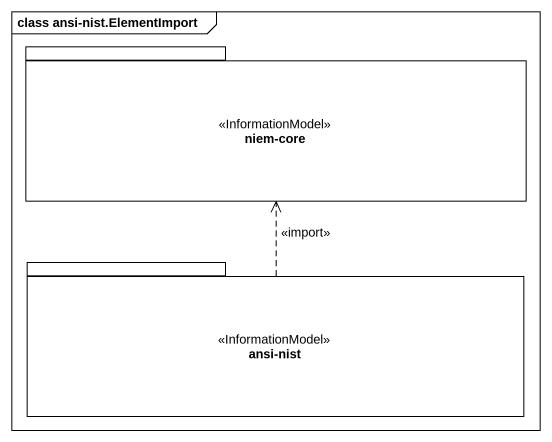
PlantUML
@startuml
mainframe class ansi-nist.ElementImport
package "niem-core" as niem_core <<InformationModel>> {
}
package "ansi-nist" as ansi_nist <<InformationModel>> {
}
ansi_nist .up.> niem_core : <<import>>
@enduml
